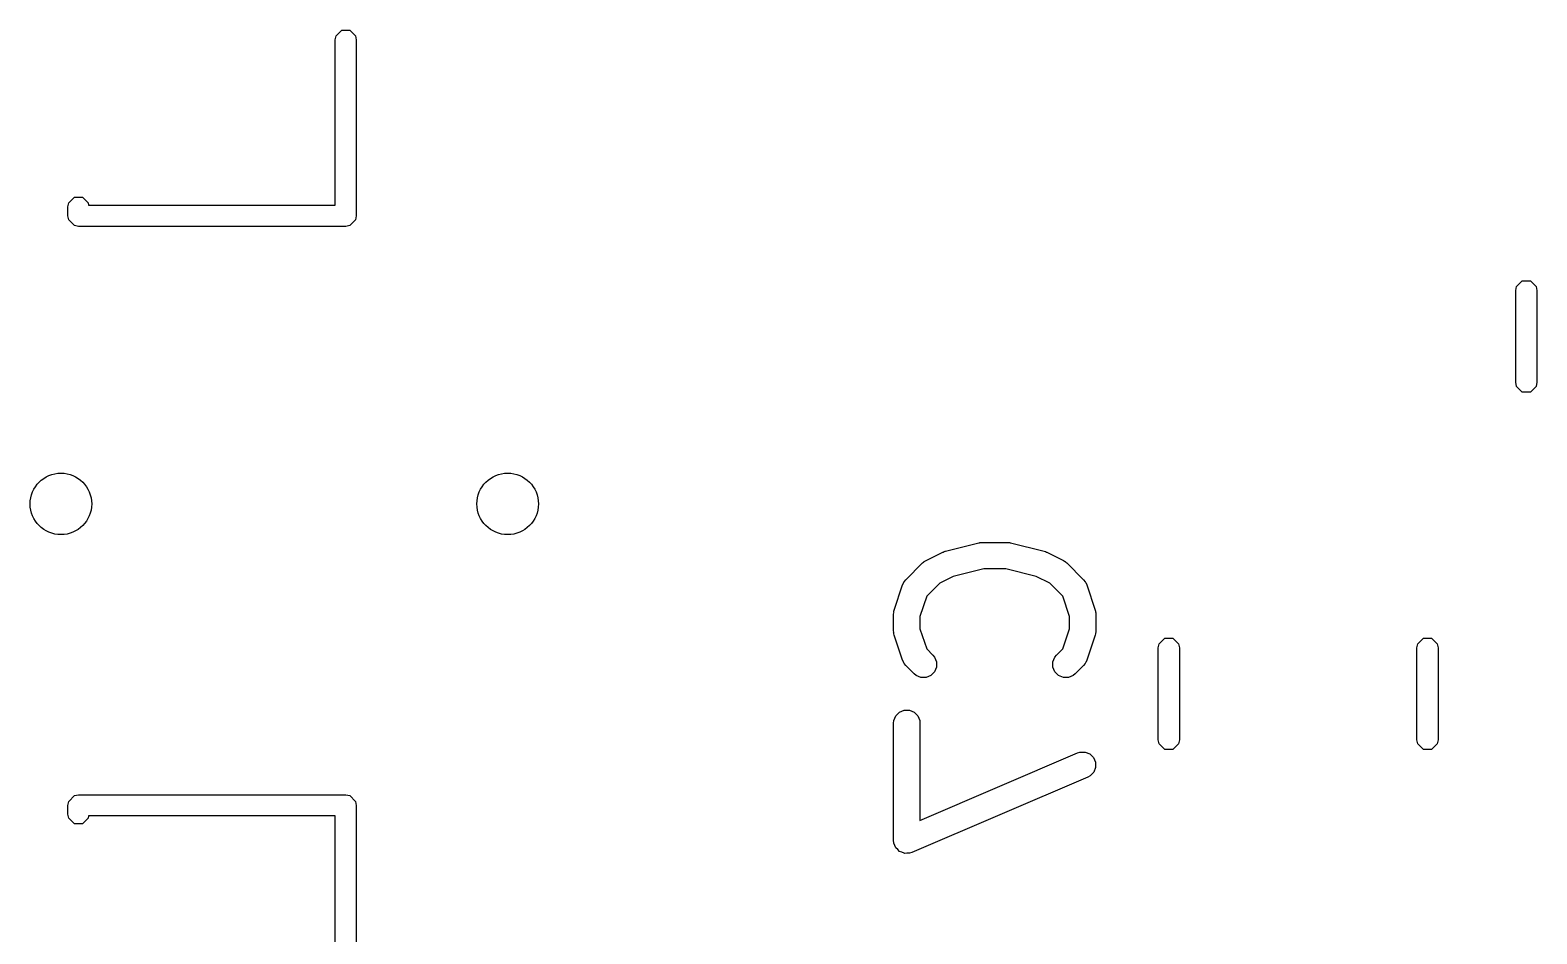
# Model space of a CAD drawing. Header units: inches. Extents: x -2.1 to 1.78, y 0.53 to 2.74.
# Drawn here: x -1.0138 to -0.6766, y 1.6803 to 1.8825 of the extents above; entities that cross this region are included whole.
import ezdxf

# ---------------------------------------------------------------- set-up
doc = ezdxf.new("R2010")
doc.units = ezdxf.units.IN
doc.header["$MEASUREMENT"] = 0
doc.layers.add('BLACK', color=250, linetype='CONTINUOUS')

msp = doc.modelspace()

# ---------------------------------------------------------------- linework, layer by layer
at = {"layer": 'BLACK', "linetype": 'CONTINUOUS'}
for p, q in [((-0.94535, 1.88126), (-0.94407, 1.88254)), ((-0.94407, 1.88254), (-0.94227, 1.88254)), ((-0.94227, 1.88254), (-0.94099, 1.88126)), ((-0.94553, 1.88035), (-0.94535, 1.88126)), ((-0.94553, 1.84335), (-0.94553, 1.88035)), ((-0.94099, 1.88126), (-0.94081, 1.88035)), ((-0.94081, 1.88035), (-0.94081, 1.84098)), ((-1.00519, 1.84386), (-1.00392, 1.84514)), ((-1.00392, 1.84514), (-1.00211, 1.84514)), ((-1.00211, 1.84514), (-1.00083, 1.84386)), ((-1.00537, 1.84295), (-1.00519, 1.84386)), ((-1.00537, 1.84098), (-1.00537, 1.84295)), ((-1.00083, 1.84386), (-1.00073, 1.84335)), ((-1.00073, 1.84335), (-0.94553, 1.84335)), ((-1.00519, 1.84008), (-1.00537, 1.84098)), ((-1.00392, 1.8388), (-1.00519, 1.84008)), ((-1.00301, 1.83862), (-1.00392, 1.8388)), ((-0.94317, 1.83862), (-1.00301, 1.83862)), ((-0.94227, 1.8388), (-0.94317, 1.83862)), ((-0.94099, 1.84008), (-0.94227, 1.8388)), ((-0.94081, 1.84098), (-0.94099, 1.84008)), ((-0.6813, 1.82428), (-0.68112, 1.82519)), ((-0.68112, 1.82519), (-0.67984, 1.82646)), ((-0.67984, 1.82646), (-0.67803, 1.82646)), ((-0.67803, 1.82646), (-0.67675, 1.82519)), ((-0.67675, 1.82519), (-0.67657, 1.82428)), ((-0.6813, 1.80371), (-0.6813, 1.82428)), ((-0.67657, 1.82428), (-0.67657, 1.80371)), ((-0.68112, 1.80281), (-0.6813, 1.80371)), ((-0.67984, 1.80153), (-0.68112, 1.80281)), ((-0.67803, 1.80153), (-0.67984, 1.80153)), ((-0.67675, 1.80281), (-0.67803, 1.80153)), ((-0.67657, 1.80371), (-0.67675, 1.80281)), ((-0.80895, 1.76592), (-0.80145, 1.76779)), ((-0.80145, 1.76779), (-0.80135, 1.76781)), ((-0.80135, 1.76781), (-0.80131, 1.76783)), ((-0.80131, 1.76783), (-0.80109, 1.76785)), ((-0.80109, 1.76785), (-0.80088, 1.76788)), ((-0.80088, 1.76788), (-0.80083, 1.76787)), ((-0.80083, 1.76787), (-0.80073, 1.76788)), ((-0.80073, 1.76788), (-0.79511, 1.76788)), ((-0.79511, 1.76788), (-0.79501, 1.76787)), ((-0.79501, 1.76787), (-0.79496, 1.76788)), ((-0.79496, 1.76788), (-0.79475, 1.76785)), ((-0.79475, 1.76785), (-0.79453, 1.76783)), ((-0.79453, 1.76783), (-0.79449, 1.76781)), ((-0.79449, 1.76781), (-0.79439, 1.76779)), ((-0.79439, 1.76779), (-0.78689, 1.76592)), ((-0.81355, 1.76367), (-0.8133, 1.76382)), ((-0.8133, 1.76382), (-0.80955, 1.7657)), ((-0.80955, 1.7657), (-0.80951, 1.76571)), ((-0.80951, 1.76571), (-0.80949, 1.76572)), ((-0.80949, 1.76572), (-0.80925, 1.76581)), ((-0.80925, 1.76581), (-0.80901, 1.7659)), ((-0.80901, 1.7659), (-0.80899, 1.7659)), ((-0.80899, 1.7659), (-0.80895, 1.76592)), ((-0.78689, 1.76592), (-0.78685, 1.7659)), ((-0.78685, 1.7659), (-0.78683, 1.7659)), ((-0.78683, 1.7659), (-0.78659, 1.76581)), ((-0.78659, 1.76581), (-0.78635, 1.76572)), ((-0.78635, 1.76572), (-0.78633, 1.76571)), ((-0.78633, 1.76571), (-0.78629, 1.7657)), ((-0.78629, 1.7657), (-0.78254, 1.76382)), ((-0.78254, 1.76382), (-0.78229, 1.76367)), ((-0.81782, 1.75952), (-0.81407, 1.76327)), ((-0.81407, 1.76327), (-0.81384, 1.76345)), ((-0.81384, 1.76345), (-0.81379, 1.76351)), ((-0.81379, 1.76351), (-0.8137, 1.76357)), ((-0.8137, 1.76357), (-0.81362, 1.76364)), ((-0.81362, 1.76364), (-0.81355, 1.76367)), ((-0.80037, 1.76198), (-0.8072, 1.76027)), ((-0.79547, 1.76198), (-0.80037, 1.76198)), ((-0.78864, 1.76027), (-0.79547, 1.76198)), ((-0.78229, 1.76367), (-0.78222, 1.76364)), ((-0.78222, 1.76364), (-0.78214, 1.76357)), ((-0.78214, 1.76357), (-0.78205, 1.76351)), ((-0.78205, 1.76351), (-0.782, 1.76345)), ((-0.782, 1.76345), (-0.78177, 1.76327)), ((-0.78177, 1.76327), (-0.77802, 1.75952)), ((-0.82041, 1.75274), (-0.81853, 1.75836)), ((-0.81853, 1.75836), (-0.8183, 1.75889)), ((-0.8183, 1.75889), (-0.81823, 1.75897)), ((-0.81823, 1.75897), (-0.81819, 1.75907)), ((-0.81819, 1.75907), (-0.81782, 1.75952)), ((-0.81023, 1.75875), (-0.81315, 1.75584)), ((-0.8072, 1.76027), (-0.81023, 1.75875)), ((-0.78561, 1.75875), (-0.78864, 1.76027)), ((-0.78269, 1.75584), (-0.78561, 1.75875)), ((-0.77802, 1.75952), (-0.77766, 1.75907)), ((-0.77766, 1.75907), (-0.77761, 1.75897)), ((-0.77761, 1.75897), (-0.77754, 1.75889)), ((-0.77754, 1.75889), (-0.77731, 1.75836)), ((-0.77731, 1.75836), (-0.77543, 1.75274)), ((-0.81315, 1.75584), (-0.81465, 1.75133)), ((-0.78119, 1.75133), (-0.78269, 1.75584)), ((-0.82056, 1.75181), (-0.82053, 1.7521)), ((-0.82056, 1.74806), (-0.82056, 1.75181)), ((-0.82054, 1.75218), (-0.82051, 1.75228)), ((-0.82053, 1.7521), (-0.82054, 1.75218)), ((-0.82051, 1.75228), (-0.8205, 1.75238)), ((-0.8205, 1.75238), (-0.82047, 1.75245)), ((-0.82047, 1.75245), (-0.82041, 1.75274)), ((-0.81465, 1.75133), (-0.81465, 1.74854)), ((-0.78119, 1.74854), (-0.78119, 1.75133)), ((-0.77543, 1.75274), (-0.77537, 1.75245)), ((-0.77537, 1.75245), (-0.77534, 1.75238)), ((-0.77534, 1.75238), (-0.77533, 1.75228)), ((-0.77533, 1.75228), (-0.77531, 1.75218)), ((-0.77531, 1.75218), (-0.77531, 1.7521)), ((-0.77531, 1.7521), (-0.77528, 1.75181)), ((-0.77528, 1.75181), (-0.77528, 1.74806)), ((-0.82053, 1.74777), (-0.82056, 1.74806)), ((-0.82054, 1.74769), (-0.82053, 1.74777)), ((-0.82051, 1.74759), (-0.82054, 1.74769)), ((-0.8205, 1.74748), (-0.82051, 1.74759)), ((-0.82047, 1.74741), (-0.8205, 1.74748)), ((-0.82041, 1.74712), (-0.82047, 1.74741)), ((-0.81853, 1.7415), (-0.82041, 1.74712)), ((-0.81465, 1.74854), (-0.81315, 1.74403)), ((-0.78269, 1.74403), (-0.78119, 1.74854)), ((-0.77543, 1.74712), (-0.77731, 1.7415)), ((-0.77537, 1.74741), (-0.77543, 1.74712)), ((-0.77534, 1.74748), (-0.77537, 1.74741)), ((-0.77533, 1.74759), (-0.77534, 1.74748)), ((-0.77531, 1.74769), (-0.77533, 1.74759)), ((-0.77528, 1.74806), (-0.77531, 1.74777)), ((-0.77531, 1.74777), (-0.77531, 1.74769)), ((-0.81315, 1.74403), (-0.81177, 1.74265)), ((-0.78407, 1.74265), (-0.78269, 1.74403)), ((-0.7613, 1.74428), (-0.76112, 1.74519)), ((-0.7613, 1.72371), (-0.7613, 1.74428)), ((-0.76112, 1.74519), (-0.75984, 1.74646)), ((-0.75984, 1.74646), (-0.75803, 1.74646)), ((-0.75803, 1.74646), (-0.75675, 1.74519)), ((-0.75675, 1.74519), (-0.75657, 1.74428)), ((-0.75657, 1.74428), (-0.75657, 1.72371)), ((-0.70343, 1.74428), (-0.70325, 1.74519)), ((-0.70343, 1.72371), (-0.70343, 1.74428)), ((-0.70325, 1.74519), (-0.70197, 1.74646)), ((-0.70197, 1.74646), (-0.70016, 1.74646)), ((-0.70016, 1.74646), (-0.69888, 1.74519)), ((-0.69888, 1.74519), (-0.6987, 1.74428)), ((-0.6987, 1.74428), (-0.6987, 1.72371)), ((-0.8183, 1.74097), (-0.81853, 1.7415)), ((-0.81823, 1.74089), (-0.8183, 1.74097)), ((-0.81819, 1.74079), (-0.81823, 1.74089)), ((-0.81782, 1.74034), (-0.81819, 1.74079)), ((-0.81594, 1.73847), (-0.81782, 1.74034)), ((-0.81177, 1.74265), (-0.8114, 1.7422)), ((-0.8114, 1.7422), (-0.81096, 1.74113)), ((-0.81096, 1.74113), (-0.81096, 1.73998)), ((-0.78488, 1.74113), (-0.78444, 1.7422)), ((-0.78488, 1.73998), (-0.78488, 1.74113)), ((-0.78444, 1.7422), (-0.78407, 1.74265)), ((-0.77802, 1.74034), (-0.7799, 1.73847)), ((-0.77766, 1.74079), (-0.77802, 1.74034)), ((-0.77761, 1.74089), (-0.77766, 1.74079)), ((-0.77754, 1.74097), (-0.77761, 1.74089)), ((-0.77731, 1.7415), (-0.77754, 1.74097)), ((-0.8155, 1.7381), (-0.81594, 1.73847)), ((-0.81443, 1.73766), (-0.8155, 1.7381)), ((-0.81328, 1.73766), (-0.81443, 1.73766)), ((-0.81222, 1.7381), (-0.81328, 1.73766)), ((-0.8114, 1.73892), (-0.81222, 1.7381)), ((-0.81096, 1.73998), (-0.8114, 1.73892)), ((-0.78444, 1.73892), (-0.78488, 1.73998)), ((-0.78363, 1.7381), (-0.78444, 1.73892)), ((-0.78256, 1.73766), (-0.78363, 1.7381)), ((-0.78141, 1.73766), (-0.78256, 1.73766)), ((-0.78034, 1.7381), (-0.78141, 1.73766)), ((-0.7799, 1.73847), (-0.78034, 1.7381)), ((-0.81925, 1.72989), (-0.81818, 1.73033)), ((-0.81818, 1.73033), (-0.81703, 1.73033)), ((-0.81703, 1.73033), (-0.81597, 1.72989)), ((-0.82056, 1.72743), (-0.8205, 1.72801)), ((-0.82056, 1.70119), (-0.82056, 1.72743)), ((-0.8205, 1.72801), (-0.82006, 1.72907)), ((-0.82006, 1.72907), (-0.81925, 1.72989)), ((-0.81597, 1.72989), (-0.81515, 1.72907)), ((-0.81515, 1.72907), (-0.81471, 1.72801)), ((-0.81471, 1.72801), (-0.81465, 1.72743)), ((-0.81465, 1.72743), (-0.81465, 1.70567)), ((-0.76112, 1.72281), (-0.7613, 1.72371)), ((-0.75657, 1.72371), (-0.75675, 1.72281)), ((-0.70325, 1.72281), (-0.70343, 1.72371)), ((-0.6987, 1.72371), (-0.69888, 1.72281)), ((-0.81465, 1.70567), (-0.7794, 1.72077)), ((-0.7794, 1.72077), (-0.77885, 1.72095)), ((-0.77885, 1.72095), (-0.77769, 1.72096)), ((-0.77769, 1.72096), (-0.77663, 1.72054)), ((-0.77663, 1.72054), (-0.7758, 1.71973)), ((-0.75984, 1.72153), (-0.76112, 1.72281)), ((-0.75803, 1.72153), (-0.75984, 1.72153)), ((-0.75675, 1.72281), (-0.75803, 1.72153)), ((-0.70197, 1.72153), (-0.70325, 1.72281)), ((-0.70016, 1.72153), (-0.70197, 1.72153)), ((-0.69888, 1.72281), (-0.70016, 1.72153)), ((-0.7758, 1.71973), (-0.77535, 1.71867)), ((-0.77533, 1.71752), (-0.77576, 1.71645)), ((-0.77535, 1.71867), (-0.77533, 1.71752)), ((-0.77707, 1.71535), (-0.81644, 1.69847)), ((-0.77657, 1.71563), (-0.77707, 1.71535)), ((-0.77576, 1.71645), (-0.77657, 1.71563)), ((-1.00537, 1.70902), (-1.00519, 1.70992)), ((-1.00519, 1.70992), (-1.00392, 1.7112)), ((-1.00392, 1.7112), (-1.00301, 1.71138)), ((-1.00301, 1.71138), (-0.94317, 1.71138)), ((-0.94317, 1.71138), (-0.94227, 1.7112)), ((-0.94227, 1.7112), (-0.94099, 1.70992)), ((-0.94099, 1.70992), (-0.94081, 1.70902)), ((-1.00537, 1.70705), (-1.00537, 1.70902)), ((-1.00519, 1.70614), (-1.00537, 1.70705)), ((-1.00073, 1.70665), (-1.00083, 1.70614)), ((-0.94553, 1.70665), (-1.00073, 1.70665)), ((-0.94553, 1.66965), (-0.94553, 1.70665)), ((-0.94081, 1.70902), (-0.94081, 1.66965)), ((-1.00392, 1.70486), (-1.00519, 1.70614)), ((-1.00211, 1.70486), (-1.00392, 1.70486)), ((-1.00083, 1.70614), (-1.00211, 1.70486)), ((-0.8205, 1.70061), (-0.82056, 1.70119)), ((-0.82049, 1.70059), (-0.8205, 1.70061)), ((-0.82049, 1.70058), (-0.82049, 1.70059)), ((-0.82027, 1.70006), (-0.82049, 1.70058)), ((-0.82006, 1.69955), (-0.82027, 1.70006)), ((-0.82005, 1.69953), (-0.82006, 1.69955)), ((-0.82004, 1.69952), (-0.82005, 1.69953)), ((-0.81964, 1.69913), (-0.82004, 1.69952)), ((-0.81925, 1.69873), (-0.81964, 1.69913)), ((-0.81923, 1.69873), (-0.81925, 1.69873)), ((-0.81922, 1.69871), (-0.81923, 1.69873)), ((-0.8187, 1.69851), (-0.81922, 1.69871)), ((-0.81818, 1.69829), (-0.8187, 1.69851)), ((-0.81816, 1.69829), (-0.81818, 1.69829)), ((-0.81815, 1.69828), (-0.81816, 1.69829)), ((-0.81759, 1.69829), (-0.81815, 1.69828)), ((-0.81703, 1.69829), (-0.81759, 1.69829)), ((-0.81701, 1.6983), (-0.81703, 1.69829)), ((-0.81699, 1.6983), (-0.81701, 1.6983)), ((-0.81644, 1.69847), (-0.81699, 1.6983))]:
    msp.add_line(p, q, dxfattribs=at)
at = {"layer": 'BLACK'}
for centre in [(-1.00693, 1.7765), (-1.00693, 1.7765), (-0.90693, 1.7765), (-0.90693, 1.7765)]:
    msp.add_circle(centre, 0.00689, dxfattribs=at)

doc.saveas('drawing.dxf')
